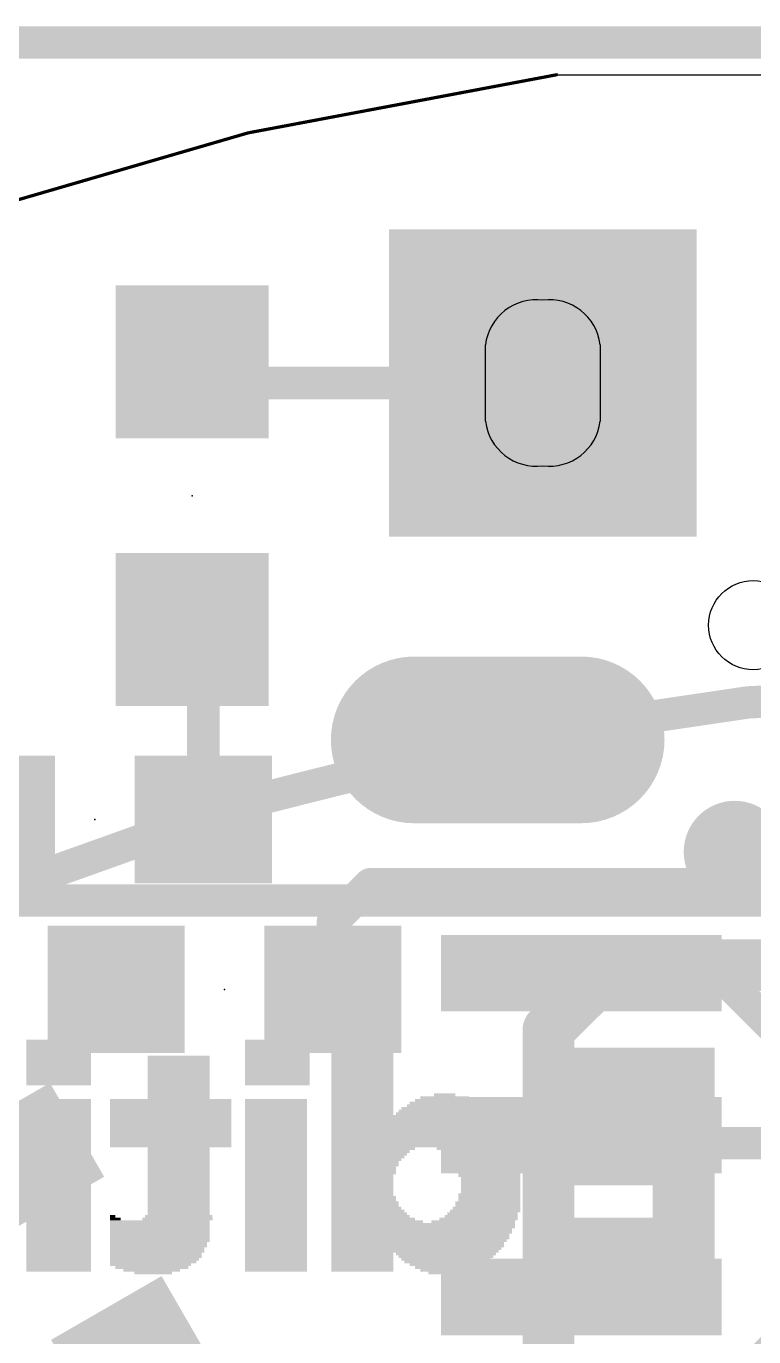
# Model space of a CAD drawing. Extents: x -25.4 to 25.4, y -25.4 to 25.5.
# Drawn here: x -7.65 to -1.95, y 15.25 to 25.53 of the extents above; entities that cross this region are included whole.
import ezdxf

# ---------------------------------------------------------------- set-up
doc = ezdxf.new("R2010")
doc.units = 0
for name, color, linetype in [('1', 12, 'CONTINUOUS'), ('16', 132, 'CONTINUOUS'), ('17', 110, 'CONTINUOUS'), ('18', 110, 'CONTINUOUS'), ('20', 53, 'CONTINUOUS'), ('204', 40, 'CONTINUOUS'), ('23', 53, 'CONTINUOUS')]:
    doc.layers.add(name, color=color, linetype=linetype)

# ---------------------------------------------------------------- blocks, each defined once
blk = doc.blocks.new('RECT')
blk.add_solid([(-0.5, -0.5), (0.5, -0.5), (-0.5, 0.5), (0.5, 0.5)])
blk = doc.blocks.new('OFFSETP100')
at = {"const_width": 1}
blk.add_lwpolyline([(0, 0), (1, 0)], dxfattribs=at)
at = {"const_width": 0.5}
for points in [[(0, 0.25, 1), (0, -0.25)], [(1, -0.25, 1), (1, 0.25)]]:
    blk.add_lwpolyline(points, format="xyb", dxfattribs=at)
blk = doc.blocks.new('SQUAREP')
blk.add_solid([(-0.5, -0.5), (0.5, -0.5), (-0.5, 0.5), (0.5, 0.5)])
blk = doc.blocks.new('ROUNDV')
at = {"const_width": 0.5}
blk.add_lwpolyline([(0, -0.25, 1), (0, 0.25, 1), (0, -0.25)], format="xyb", dxfattribs=at)

msp = doc.modelspace()

# ---------------------------------------------------------------- linework, layer by layer
at = {"layer": '1'}
for points, const_width in [([(-6.35, 22.894, 0.4142), (-6.184, 22.728)], 0.254), ([(-6.2865, 22.894, 1), (-6.4135, 22.894)], 0.127), ([(-6.184, 22.7915, 1), (-6.184, 22.6645)], 0.127), ([(-6.184, 22.6645, 1), (-6.184, 22.7915)], 0.127), ([(-3.6, 22.6645, 1), (-3.6, 22.7915)], 0.127), ([(-6.262, 20.706, 0.4142), (-6.35, 20.794)], 0.254), ([(-6.35, 20.8575, 1), (-6.35, 20.7305)], 0.127), ([(-6.1985, 20.706, 1), (-6.3255, 20.706)], 0.127), ([(-6.3255, 20.706, 1), (-6.1985, 20.706)], 0.127), ([(0, 20.32, 0.4142), (-20.32, 0)], 0.254), ([(-6.3255, 19.304, 1), (-6.1985, 19.304)], 0.127), ([(-2.159, 19.1135, 1), (-2.159, 18.9865)], 0.127), ([(-2.1141, 19.0051, 1), (-2.2039, 19.0949)], 0.127), ([(-2.0955, 18.9865, 1), (-2.0955, 19.1135)], 0.127), ([(-4.953, 18.8595, 1), (-4.953, 18.7325)], 0.127), ([(-4.9081, 18.7511, 1), (-4.9979, 18.8409)], 0.127), ([(-2.413, 18.7325, 1), (-2.413, 18.8595)], 0.127), ([(-2.4579, 18.8409, 1), (-2.3681, 18.7511)], 0.127), ([(-5.1825, 18.503, 1), (-5.3095, 18.503)], 0.127), ([(-5.2909, 18.5479, 1), (-5.2011, 18.4581)], 0.127), ([(-4.953, 18.2245, 1), (-5.08, 18.2245)], 0.127), ([(-3.2985, 18.161, 1), (-3.2985, 18.034)], 0.127), ([(-2.1776, 18.1424, 1), (-2.2674, 18.0526)], 0.127), ([(-2.2225, 18.034, 1), (-2.2225, 18.161)], 0.127), ([(-5.2011, 18.0154, 1), (-5.2909, 17.9256)], 0.127), ([(-5.3095, 17.9705, 1), (-5.1825, 17.9705)], 0.127), ([(-5.08, 17.741, 1), (-4.953, 17.741)], 0.127), ([(-5.0614, 17.6961, 1), (-4.9716, 17.7859)], 0.127), ([(-3.2536, 16.8724, 1), (-3.3434, 16.7826)], 0.127), ([(-3.235, 16.8275, 1), (-3.235, 16.7005)], 0.127), ([(-3.2799, 16.7191, 1), (-3.1901, 16.8089)], 0.127)]:
    msp.add_lwpolyline(points, format="xyb", dxfattribs=dict(at, const_width=const_width))
at = {"layer": '1', "const_width": 0.254}
for points in [[(-6.184, 22.728), (-3.6, 22.728)], [(-6.262, 20.706), (-6.262, 19.304)], [(-2.159, 19.05), (-2.413, 18.796)], [(-2.0955, 19.05), (-2.159, 19.05)], [(-4.953, 18.796), (-5.246, 18.503)], [(-2.413, 18.796), (-4.953, 18.796)], [(-5.246, 18.503), (-5.246, 17.9705)], [(-5.0165, 18.2245), (-5.0165, 17.741)], [(-2.2225, 18.0975), (-3.2985, 18.0975)], [(-1.524, 17.399), (-2.2225, 18.0975)], [(-5.0165, 17.741), (-5.246, 17.9705)], [(-3.2985, 16.8275), (-3.235, 16.764)], [(-3.235, 16.764), (-1.651, 16.764)], [(-2.032, 14.9225), (-0.635, 16.3195)]]:
    msp.add_lwpolyline(points, dxfattribs=at)
at = {"layer": '16'}
for points, const_width in [([(10.16, 25.4), (-10.668, 25.4)], 0.254), ([(-10.795, 18.669), (10.033, 18.669)], 0.254), ([(-3.556, 17.653), (-3.048, 18.161)], 0.4064), ([(-3.048, 18.161), (-0.9525, 18.161)], 0.4064), ([(-3.556, 14.478), (-3.556, 17.653)], 0.4064)]:
    msp.add_lwpolyline(points, dxfattribs=dict(at, const_width=const_width))
for points, const_width in [([(0, 20.32, 0.4142), (-20.32, 0)], 0.254), ([(-3.048, 18.2626, 1), (-3.048, 18.0594)], 0.2032), ([(-2.9762, 18.0892, 1), (-3.1198, 18.2328)], 0.2032), ([(-3.4544, 17.653, 1), (-3.6576, 17.653)], 0.2032), ([(-3.6278, 17.7248, 1), (-3.4842, 17.5812)], 0.2032)]:
    msp.add_lwpolyline(points, format="xyb", dxfattribs=dict(at, const_width=const_width))
at = {"layer": '20'}
for p, q in [((-3.4925, 25.146), (3.4925, 25.146)), ((-4.05, 22.428), (-4.05, 23.028)), ((-3.15, 23.028), (-3.15, 22.428))]:
    msp.add_line(p, q, dxfattribs=at)
for points, const_width in [([(-3.4925, 25.146, 14.4823), (3.4925, 25.146)], 0.0254), ([(-3.4916, 25.1397, 1), (-3.4934, 25.1523)], 0.0127)]:
    msp.add_lwpolyline(points, format="xyb", dxfattribs=dict(at, const_width=const_width))
msp.add_circle((-1.95, 20.828), 0.35, dxfattribs=at)
for centre, start, end in [((-3.65, 22.978), 82.875, 172.875), ((-3.55, 22.978), 7.125, 97.125), ((-3.65, 22.478), 187.125, 277.125), ((-3.55, 22.478), 262.875, 352.875)]:
    msp.add_arc(centre, 0.4031, start, end, dxfattribs=at)
at = {"layer": '23'}
for p in [(-6.35, 21.844), (-7.112, 19.304), (-6.096, 17.9705)]:
    msp.add_point(p, dxfattribs=at)

# ---------------------------------------------------------------- block references
at = {"layer": '1', "xscale": 1.2, "yscale": 1.2}
for p in [(-6.35, 22.894), (-6.35, 20.794)]:
    msp.add_blockref('RECT', p, dxfattribs=at)
at = {"layer": '1'}
for p, xscale, rotation in [((-7.962, 19.304), 1.075, 180), ((-6.262, 19.304), 1.075, 180), ((-7.685, 16.6188), 0.85, 300), ((-6.81, 15.1032), 0.85, 300)]:
    msp.add_blockref('RECT', p, dxfattribs=dict(at, xscale=xscale, rotation=rotation))
at = {"layer": '1', "xscale": 1.075}
for p in [(-6.946, 17.9705), (-5.246, 17.9705)]:
    msp.add_blockref('RECT', p, dxfattribs=at)
at = {"layer": '1', "xscale": 0.6, "yscale": 2.2, "rotation": 270}
for p in [(-3.2985, 18.0975), (-3.2985, 16.8275), (-3.2985, 15.5575)]:
    msp.add_blockref('RECT', p, dxfattribs=at)
at = {"layer": '17'}
for name, p, xscale, yscale, rotation in [('SQUAREP', (-3.6, 22.728), 2.413, 2.413, 270), ('SQUAREP', (-3.6, 22.728), 2.413, 2.413, 270), ('OFFSETP100', (-3.3, 19.928), 1.308, 1.308, 180), ('OFFSETP100', (-3.3, 19.928), 1.308, 1.308, 180)]:
    msp.add_blockref(name, p, dxfattribs=dict(at, xscale=xscale, yscale=yscale, rotation=rotation))
at = {"layer": '18', "xscale": 0.8001, "yscale": 0.8001}
msp.add_blockref('ROUNDV', (-2.0955, 19.05), dxfattribs=at)
msp.add_blockref('ROUNDV', (-2.0955, 19.05), dxfattribs=at)
at = {"layer": '204', "yscale": 0.0212, "rotation": 180}
for p, xscale in [((-7.3964, 17.5666), 0.508), ((-7.3964, 17.5454), 0.508), ((-7.3964, 17.5243), 0.508), ((-7.3964, 17.5031), 0.508), ((-7.3964, 17.482), 0.508), ((-5.682, 17.5666), 0.508), ((-5.682, 17.5454), 0.508), ((-5.682, 17.5243), 0.508), ((-5.682, 17.5031), 0.508), ((-5.682, 17.482), 0.508), ((-5.0153, 17.5666), 0.4868), ((-5.0153, 17.5454), 0.4868), ((-5.0153, 17.5243), 0.4868), ((-5.0153, 17.5031), 0.4868), ((-5.0153, 17.482), 0.4868), ((-2.9516, 17.5031), 1.3969), ((-2.9516, 17.482), 1.3969), ((-7.3964, 17.4608), 0.508), ((-7.3964, 17.4396), 0.508), ((-7.3964, 17.4185), 0.508), ((-7.3964, 17.3973), 0.508), ((-7.3964, 17.3761), 0.508), ((-6.4546, 17.4396), 0.4868), ((-6.4546, 17.4185), 0.4868), ((-6.4546, 17.3973), 0.4868), ((-6.4546, 17.3761), 0.4868), ((-5.682, 17.4608), 0.508), ((-5.682, 17.4396), 0.508), ((-5.682, 17.4185), 0.508), ((-5.682, 17.3973), 0.508), ((-5.682, 17.3761), 0.508), ((-5.0153, 17.4608), 0.4868), ((-5.0153, 17.4396), 0.4868), ((-5.0153, 17.4185), 0.4868), ((-5.0153, 17.3973), 0.4868), ((-5.0153, 17.3761), 0.4868), ((-2.9516, 17.4608), 1.3969), ((-2.9516, 17.4396), 1.3969), ((-2.9516, 17.4185), 1.3969), ((-2.9516, 17.3973), 1.3969), ((-2.9516, 17.3761), 1.3969), ((-7.3964, 17.355), 0.508), ((-7.3964, 17.3338), 0.508), ((-7.3964, 17.3126), 0.508), ((-7.3964, 17.2915), 0.508), ((-7.3964, 17.2703), 0.508), ((-6.4546, 17.355), 0.4868), ((-6.4546, 17.3338), 0.4868), ((-6.4546, 17.3126), 0.4868), ((-6.4546, 17.2915), 0.4868), ((-6.4546, 17.2703), 0.4868), ((-5.682, 17.355), 0.508), ((-5.682, 17.3338), 0.508), ((-5.682, 17.3126), 0.508), ((-5.682, 17.2915), 0.508), ((-5.682, 17.2703), 0.508), ((-5.0153, 17.355), 0.4868), ((-5.0153, 17.3338), 0.4868), ((-5.0153, 17.3126), 0.4868), ((-5.0153, 17.2915), 0.4868), ((-5.0153, 17.2703), 0.4868), ((-2.9516, 17.355), 1.3969), ((-2.9516, 17.3338), 1.3969), ((-2.9516, 17.3126), 1.3969), ((-2.9516, 17.2915), 1.3969), ((-2.9516, 17.2703), 1.3969), ((-7.3964, 17.2491), 0.508), ((-7.3964, 17.228), 0.508), ((-6.4546, 17.2491), 0.4868), ((-6.4546, 17.228), 0.4868), ((-6.4546, 17.2068), 0.4868), ((-6.4546, 17.1856), 0.4868), ((-6.4546, 17.1645), 0.4868), ((-5.682, 17.2491), 0.508), ((-5.682, 17.228), 0.508), ((-5.0153, 17.2491), 0.4868), ((-5.0153, 17.228), 0.4868), ((-5.0153, 17.2068), 0.4868), ((-5.0153, 17.1856), 0.4868), ((-5.0153, 17.1645), 0.4868), ((-2.9516, 17.2491), 1.3969), ((-2.9516, 17.228), 1.3969), ((-2.9516, 17.2068), 1.3969), ((-2.9516, 17.1856), 1.3969), ((-2.9516, 17.1645), 1.3969), ((-7.3964, 17.101), 0.508), ((-7.3964, 17.0798), 0.508), ((-7.3964, 17.0586), 0.508), ((-6.5181, 17.101), 0.9525), ((-6.5181, 17.0798), 0.9525), ((-6.5181, 17.0586), 0.9525), ((-6.4546, 17.1433), 0.4868), ((-6.4546, 17.1221), 0.4868), ((-5.6926, 17.101), 0.4868), ((-5.6926, 17.0798), 0.4868), ((-5.6926, 17.0586), 0.4868), ((-5.0153, 17.1433), 0.4868), ((-5.0153, 17.1221), 0.4868), ((-5.0153, 17.101), 0.4868), ((-5.0153, 17.0798), 0.4868), ((-5.0153, 17.0586), 0.4868), ((-4.3591, 17.0586), 0.6138), ((-4.3697, 17.0798), 0.5503), ((-4.3697, 17.101), 0.4657), ((-4.3697, 17.1221), 0.381), ((-4.3697, 17.1433), 0.1693), ((-2.9516, 17.1433), 1.3969), ((-2.9516, 17.1221), 1.3969), ((-2.9516, 17.101), 1.3969), ((-2.4965, 17.0798), 0.4868), ((-2.4965, 17.0586), 0.4868), ((-7.3964, 17.0375), 0.508), ((-7.3964, 17.0163), 0.508), ((-7.3964, 16.9951), 0.508), ((-7.3964, 16.974), 0.508), ((-6.5181, 17.0375), 0.9525), ((-6.5181, 17.0163), 0.9525), ((-6.5181, 16.9951), 0.9525), ((-6.5181, 16.974), 0.9525), ((-5.6926, 17.0375), 0.4868), ((-5.6926, 17.0163), 0.4868), ((-5.6926, 16.9951), 0.4868), ((-5.6926, 16.974), 0.4868), ((-5.0153, 17.0375), 0.4868), ((-5.0153, 17.0163), 0.4868), ((-5.0153, 16.9951), 0.4868), ((-4.6025, 16.974), 1.3123), ((-4.3591, 16.9951), 0.7831), ((-4.3591, 17.0163), 0.7408), ((-4.3697, 17.0375), 0.6773), ((-2.4965, 17.0375), 0.4868), ((-2.4965, 17.0163), 0.4868), ((-2.4965, 16.9951), 0.4868), ((-2.4965, 16.974), 0.4868), ((-7.3964, 16.9528), 0.508), ((-7.3964, 16.9316), 0.508), ((-7.3964, 16.9105), 0.508), ((-7.3964, 16.8893), 0.508), ((-7.3964, 16.8681), 0.508), ((-6.5181, 16.9528), 0.9525), ((-6.5181, 16.9316), 0.9525), ((-6.5181, 16.9105), 0.9525), ((-6.5181, 16.8893), 0.9525), ((-6.5181, 16.8681), 0.9525), ((-5.6926, 16.9528), 0.4868), ((-5.6926, 16.9316), 0.4868), ((-5.6926, 16.9105), 0.4868), ((-5.6926, 16.8893), 0.4868), ((-5.6926, 16.8681), 0.4868), ((-4.592, 16.9528), 1.3334), ((-4.592, 16.9316), 1.3334), ((-4.5814, 16.9105), 1.3546), ((-4.5708, 16.8893), 1.3758), ((-4.5708, 16.8681), 1.3758), ((-2.4965, 16.9528), 0.4868), ((-2.4965, 16.9316), 0.4868), ((-2.4965, 16.9105), 0.4868), ((-2.4965, 16.8893), 0.4868), ((-2.4965, 16.8681), 0.4868), ((-7.3964, 16.847), 0.508), ((-7.3964, 16.8258), 0.508), ((-7.3964, 16.8046), 0.508), ((-7.3964, 16.7835), 0.508), ((-7.3964, 16.7623), 0.508), ((-6.5181, 16.847), 0.9525), ((-6.5181, 16.8258), 0.9525), ((-6.5181, 16.8046), 0.9525), ((-6.5181, 16.7835), 0.9525), ((-6.5181, 16.7623), 0.9525), ((-5.6926, 16.847), 0.4868), ((-5.6926, 16.8258), 0.4868), ((-5.6926, 16.8046), 0.4868), ((-5.6926, 16.7835), 0.4868), ((-5.6926, 16.7623), 0.4868), ((-4.5602, 16.847), 1.3969), ((-4.5602, 16.8258), 1.3969), ((-4.5496, 16.8046), 1.4181), ((-4.5496, 16.7835), 1.4181), ((-4.539, 16.7623), 1.4393), ((-2.9093, 16.8258), 1.3123), ((-2.9093, 16.8046), 1.3123), ((-2.9093, 16.7835), 1.3123), ((-2.9093, 16.7623), 1.3123), ((-2.4965, 16.847), 0.4868), ((-7.3964, 16.7411), 0.508), ((-7.3964, 16.72), 0.508), ((-7.3964, 16.6988), 0.508), ((-7.3964, 16.6776), 0.508), ((-7.3964, 16.6565), 0.508), ((-6.5181, 16.7411), 0.9525), ((-6.4546, 16.72), 0.4868), ((-6.4546, 16.6988), 0.4868), ((-6.4546, 16.6776), 0.4868), ((-6.4546, 16.6565), 0.4868), ((-5.6926, 16.7411), 0.4868), ((-5.6926, 16.72), 0.4868), ((-5.6926, 16.6988), 0.4868), ((-5.6926, 16.6776), 0.4868), ((-5.6926, 16.6565), 0.4868), ((-4.9306, 16.72), 0.6561), ((-4.9518, 16.6988), 0.6138), ((-4.9624, 16.6776), 0.5926), ((-4.9729, 16.6565), 0.5715), ((-4.539, 16.7411), 1.4393), ((-4.1157, 16.72), 0.635), ((-4.0946, 16.6988), 0.5926), ((-4.0734, 16.6776), 0.5503), ((-4.0628, 16.6565), 0.5291), ((-2.9093, 16.7411), 1.3123), ((-2.9093, 16.72), 1.3123), ((-2.9093, 16.6988), 1.3123), ((-2.9093, 16.6776), 1.3123), ((-2.9093, 16.6565), 1.3123), ((-7.3964, 16.6353), 0.508), ((-7.3964, 16.6142), 0.508), ((-7.3964, 16.593), 0.508), ((-7.3964, 16.5718), 0.508), ((-7.3964, 16.5507), 0.508), ((-6.4546, 16.6353), 0.4868), ((-6.4546, 16.6142), 0.4868), ((-6.4546, 16.593), 0.4868), ((-6.4546, 16.5718), 0.4868), ((-6.4546, 16.5507), 0.4868), ((-5.6926, 16.6353), 0.4868), ((-5.6926, 16.6142), 0.4868), ((-5.6926, 16.593), 0.4868), ((-5.6926, 16.5718), 0.4868), ((-5.6926, 16.5507), 0.4868), ((-4.9835, 16.6353), 0.5503), ((-4.9941, 16.6142), 0.5291), ((-4.9941, 16.593), 0.5291), ((-5.0047, 16.5718), 0.508), ((-5.0047, 16.5507), 0.508), ((-4.0417, 16.6353), 0.5291), ((-4.0417, 16.6142), 0.5291), ((-4.0311, 16.593), 0.508), ((-4.0311, 16.5718), 0.508), ((-4.0205, 16.5507), 0.4868), ((-2.9093, 16.6353), 1.3123), ((-2.9093, 16.6142), 1.3123), ((-2.9093, 16.593), 1.3123), ((-2.9093, 16.5718), 1.3123), ((-2.9093, 16.5507), 1.3123), ((-7.3964, 16.5295), 0.508), ((-7.3964, 16.5083), 0.508), ((-7.3964, 16.4872), 0.508), ((-7.3964, 16.466), 0.508), ((-7.3964, 16.4448), 0.508), ((-6.4546, 16.5295), 0.4868), ((-6.4546, 16.5083), 0.4868), ((-6.4546, 16.4872), 0.4868), ((-6.4546, 16.466), 0.4868), ((-6.4546, 16.4448), 0.4868), ((-5.6926, 16.5295), 0.4868), ((-5.6926, 16.5083), 0.4868), ((-5.6926, 16.4872), 0.4868), ((-5.6926, 16.466), 0.4868), ((-5.6926, 16.4448), 0.4868), ((-5.0047, 16.5295), 0.508), ((-5.0153, 16.5083), 0.4868), ((-5.0153, 16.4872), 0.4868), ((-5.0153, 16.466), 0.4868), ((-5.0153, 16.4448), 0.4868), ((-4.0205, 16.5295), 0.4868), ((-4.0205, 16.5083), 0.4868), ((-4.0099, 16.4872), 0.4656), ((-4.0099, 16.466), 0.4656), ((-4.0099, 16.4448), 0.4656), ((-2.9093, 16.5295), 1.3123), ((-2.9093, 16.5083), 1.3123), ((-2.9093, 16.4872), 1.3123), ((-2.9093, 16.466), 1.3123), ((-2.9093, 16.4448), 1.3123), ((-7.3964, 16.4237), 0.508), ((-7.3964, 16.4025), 0.508), ((-7.3964, 16.3813), 0.508), ((-7.3964, 16.3602), 0.508), ((-7.3964, 16.339), 0.508), ((-6.4546, 16.4237), 0.4868), ((-6.4546, 16.4025), 0.4868), ((-6.4546, 16.3813), 0.4868), ((-6.4546, 16.3602), 0.4868), ((-6.4546, 16.339), 0.4868), ((-5.6926, 16.4237), 0.4868), ((-5.6926, 16.4025), 0.4868), ((-5.6926, 16.3813), 0.4868), ((-5.6926, 16.3602), 0.4868), ((-5.6926, 16.339), 0.4868), ((-5.0153, 16.4237), 0.4868), ((-5.0153, 16.4025), 0.4868), ((-5.0153, 16.3813), 0.4868), ((-5.0153, 16.3602), 0.4868), ((-5.0047, 16.339), 0.508), ((-4.0205, 16.3602), 0.4868), ((-4.0205, 16.339), 0.4868), ((-4.0099, 16.4237), 0.4656), ((-4.0099, 16.4025), 0.4656), ((-4.0099, 16.3813), 0.4656), ((-2.4965, 16.4237), 0.4868), ((-2.4965, 16.4025), 0.4868), ((-2.4965, 16.3813), 0.4868), ((-2.4965, 16.3602), 0.4868), ((-2.4965, 16.339), 0.4868), ((-7.3964, 16.3178), 0.508), ((-7.3964, 16.2967), 0.508), ((-7.3964, 16.2755), 0.508), ((-7.3964, 16.2543), 0.508), ((-6.4546, 16.3178), 0.4868), ((-6.4546, 16.2967), 0.4868), ((-6.4546, 16.2755), 0.4868), ((-6.4546, 16.2543), 0.4868), ((-5.6926, 16.3178), 0.4868), ((-5.6926, 16.2967), 0.4868), ((-5.6926, 16.2755), 0.4868), ((-5.6926, 16.2543), 0.4868), ((-5.0047, 16.3178), 0.508), ((-4.9941, 16.2967), 0.5291), ((-4.9941, 16.2755), 0.5291), ((-4.9835, 16.2543), 0.5503), ((-4.0417, 16.2543), 0.5291), ((-4.0311, 16.2967), 0.508), ((-4.0311, 16.2755), 0.508), ((-4.0205, 16.3178), 0.4868), ((-2.4965, 16.3178), 0.4868), ((-2.4965, 16.2967), 0.4868), ((-2.4965, 16.2755), 0.4868), ((-2.4965, 16.2543), 0.4868), ((-7.3964, 16.2332), 0.508), ((-7.3964, 16.212), 0.508), ((-7.3964, 16.1908), 0.508), ((-7.3964, 16.1697), 0.508), ((-7.3964, 16.1485), 0.508), ((-6.952, 16.1697), 0.0847), ((-6.9731, 16.1908), 0.0423), ((-6.6027, 16.1485), 0.7831), ((-6.4651, 16.1697), 0.5503), ((-6.4546, 16.1908), 0.5291), ((-6.4546, 16.2332), 0.4868), ((-6.4546, 16.212), 0.4868), ((-5.6926, 16.2332), 0.4868), ((-5.6926, 16.212), 0.4868), ((-5.6926, 16.1908), 0.4868), ((-5.6926, 16.1697), 0.4868), ((-5.6926, 16.1485), 0.4868), ((-4.9729, 16.2332), 0.5715), ((-4.9624, 16.212), 0.5926), ((-4.9518, 16.1908), 0.6138), ((-4.9306, 16.1697), 0.6561), ((-4.8989, 16.1485), 0.7196), ((-4.1475, 16.1485), 0.6561), ((-4.1052, 16.1697), 0.6138), ((-4.084, 16.1908), 0.5715), ((-4.0734, 16.212), 0.5503), ((-4.0522, 16.2332), 0.5503), ((-2.9622, 16.1697), 1.4181), ((-2.9622, 16.1485), 1.4181), ((-2.4965, 16.2332), 0.4868), ((-2.4965, 16.212), 0.4868), ((-2.4965, 16.1908), 0.4868), ((-7.3964, 16.1273), 0.508), ((-7.3964, 16.1062), 0.508), ((-7.3964, 16.085), 0.508), ((-7.3964, 16.0638), 0.508), ((-7.3964, 16.0427), 0.508), ((-6.6027, 16.1273), 0.7831), ((-6.6027, 16.1062), 0.7831), ((-6.6027, 16.085), 0.7831), ((-6.6027, 16.0638), 0.7831), ((-6.6027, 16.0427), 0.7831), ((-5.6926, 16.1273), 0.4868), ((-5.6926, 16.1062), 0.4868), ((-5.6926, 16.085), 0.4868), ((-5.6926, 16.0638), 0.4868), ((-5.6926, 16.0427), 0.4868), ((-4.5602, 16.0427), 1.3969), ((-4.539, 16.1273), 1.4393), ((-4.539, 16.1062), 1.4393), ((-4.5496, 16.085), 1.4181), ((-4.5496, 16.0638), 1.4181), ((-2.9622, 16.1273), 1.4181), ((-2.9622, 16.1062), 1.4181), ((-2.9622, 16.085), 1.4181), ((-2.9622, 16.0638), 1.4181), ((-2.9622, 16.0427), 1.4181), ((-7.3964, 16.0215), 0.508), ((-7.3964, 16.0003), 0.508), ((-7.3964, 15.9792), 0.508), ((-7.3964, 15.958), 0.508), ((-7.3964, 15.9368), 0.508), ((-6.6133, 15.9792), 0.762), ((-6.6133, 15.958), 0.762), ((-6.6239, 15.9368), 0.7408), ((-6.6027, 16.0215), 0.7831), ((-6.6027, 16.0003), 0.7831), ((-5.6926, 16.0215), 0.4868), ((-5.6926, 16.0003), 0.4868), ((-5.6926, 15.9792), 0.4868), ((-5.6926, 15.958), 0.4868), ((-5.6926, 15.9368), 0.4868), ((-4.5602, 16.0215), 1.3969), ((-4.5708, 16.0003), 1.3758), ((-4.5814, 15.9792), 1.3546), ((-4.5814, 15.958), 1.3546), ((-4.592, 15.9368), 1.3334), ((-2.9622, 16.0215), 1.4181), ((-2.9622, 16.0003), 1.4181), ((-2.9622, 15.9792), 1.4181), ((-2.9622, 15.958), 1.4181), ((-2.9622, 15.9368), 1.4181), ((-7.3964, 15.9157), 0.508), ((-7.3964, 15.8945), 0.508), ((-7.3964, 15.8733), 0.508), ((-7.3964, 15.8522), 0.508), ((-7.3964, 15.831), 0.508), ((-6.6239, 15.9157), 0.7408), ((-6.6345, 15.8945), 0.7196), ((-6.6345, 15.8733), 0.7196), ((-6.6556, 15.831), 0.6773), ((-6.645, 15.8522), 0.6985), ((-5.6926, 15.9157), 0.4868), ((-5.6926, 15.8945), 0.4868), ((-5.6926, 15.8733), 0.4868), ((-5.6926, 15.8522), 0.4868), ((-5.6926, 15.831), 0.4868), ((-4.6025, 15.9157), 1.3123), ((-5.0153, 15.8945), 0.4868), ((-5.0153, 15.8733), 0.4868), ((-5.0153, 15.8522), 0.4868), ((-5.0153, 15.831), 0.4868), ((-4.3591, 15.8945), 0.7831), ((-4.3591, 15.8733), 0.7408), ((-4.3591, 15.8522), 0.6985), ((-4.3697, 15.831), 0.635), ((-2.9622, 15.9157), 1.4181), ((-2.9622, 15.8945), 1.4181), ((-2.9622, 15.8733), 1.4181), ((-2.9622, 15.8522), 1.4181), ((-2.9622, 15.831), 1.4181), ((-7.3964, 15.8099), 0.508), ((-7.3964, 15.7887), 0.508), ((-7.3964, 15.7675), 0.508), ((-6.6768, 15.8099), 0.635), ((-6.6662, 15.7887), 0.5715), ((-6.6662, 15.7675), 0.4445), ((-6.6556, 15.7464), 0.2963), ((-5.6926, 15.8099), 0.4868), ((-5.6926, 15.7887), 0.4868), ((-5.6926, 15.7675), 0.4868), ((-5.0153, 15.8099), 0.4868), ((-5.0153, 15.7887), 0.4868), ((-5.0153, 15.7675), 0.4868), ((-4.3591, 15.8099), 0.5715), ((-4.3591, 15.7887), 0.4868), ((-4.3591, 15.7675), 0.4022), ((-4.3591, 15.7464), 0.2752), ((-2.9622, 15.8099), 1.4181), ((-2.9622, 15.7887), 1.4181), ((-2.9622, 15.7675), 1.4181)]:
    msp.add_blockref('RECT', p, dxfattribs=dict(at, xscale=xscale))

doc.saveas('drawing.dxf')
